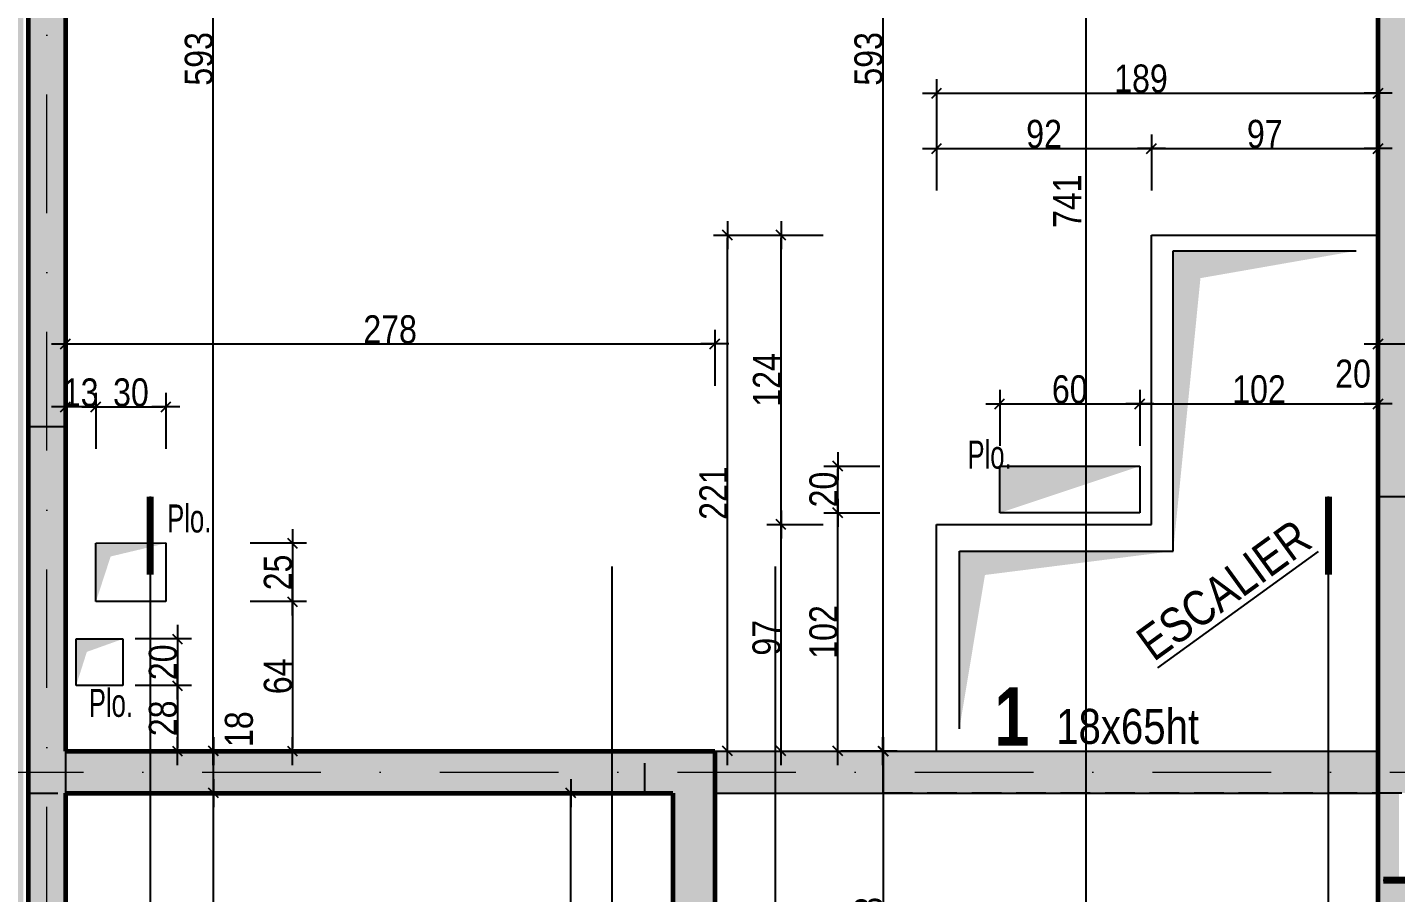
# Model space of a CAD drawing. Header units: millimetres. Extents: x 2049 to 26244, y -43633 to -34245.
# Drawn here: x 5383 to 5969, y -41737 to -41367 of the extents above; entities that cross this region are included whole.
import ezdxf
from ezdxf.enums import TextEntityAlignment as Align

# ---------------------------------------------------------------- set-up
doc = ezdxf.new("R2010")
doc.units = ezdxf.units.MM
doc.linetypes.add('CACHEX2', pattern=[19.05, 12.7, -6.35])
doc.linetypes.add('TIRETPTX2', pattern=[50.8, 25.4, -12.7, 0, -12.7])
for name, color, linetype in [('01_cote_gen', 4, 'Continuous'), ('01_linteaux', 2, 'Continuous'), ('01_murs_sup', 2, 'CACHEX2'), ('01_poch_BN', 9, 'Continuous'), ('01_poch_murs', 253, 'Continuous'), ('01_poch_poteaux', 250, 'Continuous'), ('01_resv', 32, 'Continuous'), ('01_texte', 230, 'Continuous'), ('AA_COTES', 2, 'Continuous')]:
    doc.layers.add(name, color=color, linetype=linetype)
doc.layers.add('01_murs_coup', color=5, linetype='Continuous', lineweight=60)
doc.layers.add('01_tram_axes', color=2, linetype='TIRETPTX2', lineweight=9)
doc.styles.add('ARIAL NA', font='ARIALN.TTF')
doc.styles.add('impact', font='impact.ttf')
doc.styles.add('STYLE2', font='ARIALN.TTF')
doc.dimstyles.new('JB50res', dxfattribs={"dimscale": 0.1, "dimtxt": 120, "dimasz": 12, "dimexe": 0.1, "dimexo": 0.1, "dimgap": 0.09, "dimtad": 1, "dimdec": 1, "dimdsep": 46, "dimtxsty": 'STYLE2', "dimblk1": 'BOND_G', "dimblk2": 'BOND_D', "dimsah": 1, "dimcen": 1.5, "dimdle": 0.01, "dimse1": 1, "dimse2": 1, "dimclrd": 4, "dimclre": 2, "dimclrt": 6, "dimazin": 2, "dimtfac": 2.333333, "dimtdec": 1, "dimtix": 1, "dimtmove": 2, "dimatfit": 3, "dimldrblk": 'BOND_G', "dimfxl": 1, "dimtolj": 1, "dimtzin": 0, "dimarcsym": 0})
pattern_1 = [(135, (-9275.435, 6358.231), (-11.2253202, 9e-16), [7.9375, -7.9375])]

# ---------------------------------------------------------------- blocks, each defined once
blk = doc.blocks.new('BOND_G')
at = {"layer": 'AA_COTES', "color": 0}
for p, q in [((0, -5), (0, 15)), ((5, 0), (-5, 0)), ((1.77, 1.77), (-1.77, -1.77))]:
    blk.add_line(p, q, dxfattribs=at)
blk = doc.blocks.new('BOND_D')
at = {"layer": 'AA_COTES', "color": 0}
for p, q in [((0, 5), (0, -15)), ((5, 0), (-5, 0)), ((-1.77, -1.77), (1.77, 1.77))]:
    blk.add_line(p, q, dxfattribs=at)
blk = doc.blocks.new('*D7149')
at = {"layer": '01_cote_gen', "color": 4, "lineweight": -2, "ltscale": 200, "transparency": 16777216}
blk.add_line((5836.08, -41823.41), (5836.08, -41084.81), dxfattribs=at)
at = {"layer": 'Defpoints', "color": 0, "ltscale": 200, "transparency": 16777216}
for p in [(5836.08, -41083.61), (5881.02, -41083.61), (5867.35, -41824.61)]:
    blk.add_point(p, dxfattribs=at)
at = {"layer": '01_cote_gen', "color": 4, "lineweight": -2, "ltscale": 200, "transparency": 16777216, "xscale": 1.2, "yscale": 1.2, "zscale": 1.2}
for name, p, rotation in [('BOND_D', (5836.08, -41083.61), 90), ('BOND_G', (5836.08, -41824.61), 270)]:
    blk.add_blockref(name, p, dxfattribs=dict(at, rotation=rotation))
at = {"layer": '01_cote_gen', "color": 6, "ltscale": 200, "transparency": 16777216, "insert": (5827.93, -41441.11), "char_height": 12, "attachment_point": 5, "rotation": 90, "style": 'STYLE2'}
blk.add_mtext('\\A1;741', dxfattribs=at)
blk = doc.blocks.new('*D7151')
at = {"layer": '01_cote_gen', "color": 4, "lineweight": -2, "ltscale": 200, "transparency": 16777216}
blk.add_line((5749.06, -41084.81), (5749.06, -41675.41), dxfattribs=at)
at = {"layer": 'Defpoints', "color": 0, "ltscale": 200, "transparency": 16777216}
for p in [(5734.46, -41083.61), (5677.05, -41676.61), (5749.06, -41676.61)]:
    blk.add_point(p, dxfattribs=at)
at = {"layer": '01_cote_gen', "color": 4, "lineweight": -2, "ltscale": 200, "transparency": 16777216, "xscale": 1.2, "yscale": 1.2, "zscale": 1.2}
for name, p, rotation in [('BOND_G', (5749.06, -41083.61), 90), ('BOND_D', (5749.06, -41676.61), 270)]:
    blk.add_blockref(name, p, dxfattribs=dict(at, rotation=rotation))
at = {"layer": '01_cote_gen', "color": 6, "ltscale": 200, "transparency": 16777216, "insert": (5742.92, -41380.11), "char_height": 12, "attachment_point": 5, "rotation": 90, "style": 'STYLE2'}
blk.add_mtext('\\A1;593', dxfattribs=at)
blk = doc.blocks.new('*D7152')
at = {"layer": '01_cote_gen', "color": 4, "lineweight": -2, "ltscale": 200, "transparency": 16777216}
blk.add_line((5749.11, -41677.81), (5749.11, -41823.41), dxfattribs=at)
at = {"layer": 'Defpoints', "color": 0, "ltscale": 200, "transparency": 16777216}
for p in [(5731.06, -41676.61), (5749.11, -41824.61), (5753.98, -41824.61)]:
    blk.add_point(p, dxfattribs=at)
at = {"layer": '01_cote_gen', "color": 4, "lineweight": -2, "ltscale": 200, "transparency": 16777216, "xscale": 1.2, "yscale": 1.2, "zscale": 1.2}
for name, p, rotation in [('BOND_G', (5749.11, -41676.61), 90), ('BOND_D', (5749.11, -41824.61), 270)]:
    blk.add_blockref(name, p, dxfattribs=dict(at, rotation=rotation))
at = {"layer": '01_cote_gen', "color": 6, "ltscale": 200, "transparency": 16777216, "insert": (5742.98, -41750.61), "char_height": 12, "attachment_point": 5, "rotation": 90, "style": 'STYLE2'}
blk.add_mtext('\\A1;148', dxfattribs=at)
blk = doc.blocks.new('*D7155')
at = {"layer": '01_cote_gen', "color": 4, "lineweight": -2, "ltscale": 200, "transparency": 16777216}
blk.add_line((5462.38, -41823.41), (5462.38, -41695.81), dxfattribs=at)
at = {"layer": 'Defpoints', "color": 0, "ltscale": 200, "transparency": 16777216}
for p in [(5462.38, -41694.61), (5529.05, -41694.61), (5529.05, -41824.61)]:
    blk.add_point(p, dxfattribs=at)
at = {"layer": '01_cote_gen', "color": 4, "lineweight": -2, "ltscale": 200, "transparency": 16777216, "xscale": 1.2, "yscale": 1.2, "zscale": 1.2}
for name, p, rotation in [('BOND_D', (5462.38, -41694.61), 90), ('BOND_G', (5462.38, -41824.61), 270)]:
    blk.add_blockref(name, p, dxfattribs=dict(at, rotation=rotation))
at = {"layer": '01_cote_gen', "color": 6, "ltscale": 200, "transparency": 16777216, "insert": (5456.24, -41759.61), "char_height": 12, "attachment_point": 5, "rotation": 90, "style": 'STYLE2'}
blk.add_mtext('\\A1;130', dxfattribs=at)
blk = doc.blocks.new('*D7156')
at = {"layer": '01_cote_gen', "color": 4, "lineweight": -2, "ltscale": 200, "transparency": 16777216}
blk.add_line((5462.37, -41693.41), (5462.37, -41677.81), dxfattribs=at)
at = {"layer": 'Defpoints', "color": 0, "ltscale": 200, "transparency": 16777216}
for p in [(5462.37, -41676.61), (5492.68, -41676.61), (5492.68, -41694.61)]:
    blk.add_point(p, dxfattribs=at)
at = {"layer": '01_cote_gen', "color": 4, "lineweight": -2, "ltscale": 200, "transparency": 16777216, "xscale": 1.2, "yscale": 1.2, "zscale": 1.2}
for name, p, rotation in [('BOND_D', (5462.37, -41676.61), 90), ('BOND_G', (5462.37, -41694.61), 270)]:
    blk.add_blockref(name, p, dxfattribs=dict(at, rotation=rotation))
at = {"layer": '01_cote_gen', "color": 6, "ltscale": 200, "transparency": 16777216, "insert": (5473.36, -41667.25), "char_height": 12, "attachment_point": 5, "rotation": 90, "style": 'STYLE2'}
blk.add_mtext('\\A1;18', dxfattribs=at)
blk = doc.blocks.new('*D7159')
at = {"layer": '01_cote_gen', "color": 4, "lineweight": -2, "ltscale": 200, "transparency": 16777216}
blk.add_line((5462.34, -41675.41), (5462.34, -41084.81), dxfattribs=at)
at = {"layer": 'Defpoints', "color": 0, "ltscale": 200, "transparency": 16777216}
for p in [(5462.34, -41083.61), (5480.34, -41083.61), (5490.96, -41676.61)]:
    blk.add_point(p, dxfattribs=at)
at = {"layer": '01_cote_gen', "color": 4, "lineweight": -2, "ltscale": 200, "transparency": 16777216, "xscale": 1.2, "yscale": 1.2, "zscale": 1.2}
for name, p, rotation in [('BOND_D', (5462.34, -41083.61), 90), ('BOND_G', (5462.34, -41676.61), 270)]:
    blk.add_blockref(name, p, dxfattribs=dict(at, rotation=rotation))
at = {"layer": '01_cote_gen', "color": 6, "ltscale": 200, "transparency": 16777216, "insert": (5456.2, -41380.11), "char_height": 12, "attachment_point": 5, "rotation": 90, "style": 'STYLE2'}
blk.add_mtext('\\A1;593', dxfattribs=at)
blk = doc.blocks.new('*D7160')
at = {"layer": '01_cote_gen', "color": 4, "lineweight": -2, "ltscale": 200, "transparency": 16777216}
blk.add_line((5615.42, -41841.41), (5615.42, -41695.81), dxfattribs=at)
at = {"layer": 'Defpoints', "color": 0, "ltscale": 200, "transparency": 16777216}
for p in [(5615.42, -41694.61), (5635.37, -41694.61), (5659.05, -41842.61)]:
    blk.add_point(p, dxfattribs=at)
at = {"layer": '01_cote_gen', "color": 4, "lineweight": -2, "ltscale": 200, "transparency": 16777216, "xscale": 1.2, "yscale": 1.2, "zscale": 1.2}
for name, p, rotation in [('BOND_D', (5615.42, -41694.61), 90), ('BOND_G', (5615.42, -41842.61), 270)]:
    blk.add_blockref(name, p, dxfattribs=dict(at, rotation=rotation))
at = {"layer": '01_cote_gen', "color": 6, "ltscale": 200, "transparency": 16777216, "insert": (5609.28, -41768.61), "char_height": 12, "attachment_point": 5, "rotation": 90, "style": 'STYLE2'}
blk.add_mtext('\\A1;148', dxfattribs=at)
blk = doc.blocks.new('*D7224')
at = {"layer": '01_cote_gen', "color": 4, "lineweight": -2, "ltscale": 200, "transparency": 16777216}
blk.add_line((5400.25, -41502.16), (5675.85, -41502.16), dxfattribs=at)
at = {"layer": 'Defpoints', "color": 0, "ltscale": 200, "transparency": 16777216}
for p in [(5677.05, -41502.16), (5399.05, -41639.14), (5677.05, -41676.61)]:
    blk.add_point(p, dxfattribs=at)
at = {"layer": '01_cote_gen', "color": 4, "lineweight": -2, "ltscale": 200, "transparency": 16777216, "xscale": 1.2, "yscale": 1.2, "zscale": 1.2, "rotation": 180}
blk.add_blockref('BOND_G', (5399.05, -41502.16), dxfattribs=at)
at = {"layer": '01_cote_gen', "color": 4, "lineweight": -2, "ltscale": 200, "transparency": 16777216, "xscale": 1.2, "yscale": 1.2, "zscale": 1.2}
blk.add_blockref('BOND_D', (5677.05, -41502.16), dxfattribs=at)
at = {"layer": '01_cote_gen', "color": 6, "ltscale": 200, "transparency": 16777216, "insert": (5538.05, -41496.03), "char_height": 12, "attachment_point": 5, "style": 'STYLE2'}
blk.add_mtext('\\A1;278', dxfattribs=at)
blk = doc.blocks.new('*D7225')
at = {"layer": '01_cote_gen', "color": 4, "lineweight": -2, "ltscale": 0.1, "transparency": 16777216}
blk.add_line((5962.25, -41502.16), (5979.85, -41502.16), dxfattribs=at)
at = {"layer": 'Defpoints', "color": 0, "ltscale": 0.1, "transparency": 16777216}
for p in [(5981.05, -41502.16), (5961.05, -41549.9), (5981.05, -41556.9)]:
    blk.add_point(p, dxfattribs=at)
at = {"layer": '01_cote_gen', "color": 4, "lineweight": -2, "ltscale": 0.1, "transparency": 16777216, "xscale": 1.2, "yscale": 1.2, "zscale": 1.2, "rotation": 180}
blk.add_blockref('BOND_G', (5961.05, -41502.16), dxfattribs=at)
at = {"layer": '01_cote_gen', "color": 4, "lineweight": -2, "ltscale": 0.1, "transparency": 16777216, "xscale": 1.2, "yscale": 1.2, "zscale": 1.2}
blk.add_blockref('BOND_D', (5981.05, -41502.16), dxfattribs=at)
at = {"layer": '01_cote_gen', "color": 6, "ltscale": 0.1, "transparency": 16777216, "insert": (5950.34, -41515.02), "char_height": 12, "attachment_point": 5, "style": 'STYLE2'}
blk.add_mtext('\\A1;20', dxfattribs=at)
blk = doc.blocks.new('*D7462')
at = {"layer": '01_cote_gen', "color": 4, "lineweight": -2, "ltscale": 200, "transparency": 16777216}
blk.add_line((5682.52, -41675.41), (5682.52, -41456.81), dxfattribs=at)
at = {"layer": 'Defpoints', "color": 0, "ltscale": 200, "transparency": 16777216}
for p in [(5682.52, -41455.61), (5853.32, -41455.61), (5720.32, -41676.61)]:
    blk.add_point(p, dxfattribs=at)
at = {"layer": '01_cote_gen', "color": 4, "lineweight": -2, "ltscale": 200, "transparency": 16777216, "xscale": 1.2, "yscale": 1.2, "zscale": 1.2}
for name, p, rotation in [('BOND_D', (5682.52, -41455.61), 90), ('BOND_G', (5682.52, -41676.61), 270)]:
    blk.add_blockref(name, p, dxfattribs=dict(at, rotation=rotation))
at = {"layer": '01_cote_gen', "color": 6, "ltscale": 200, "transparency": 16777216, "insert": (5676.48, -41566.11), "char_height": 12, "attachment_point": 5, "rotation": 90, "style": 'STYLE2'}
blk.add_mtext('\\A1;221', dxfattribs=at)
blk = doc.blocks.new('*D7463')
at = {"layer": '01_cote_gen', "color": 4, "lineweight": -2, "ltscale": 200, "transparency": 16777216}
blk.add_line((5705.41, -41675.41), (5705.41, -41580.81), dxfattribs=at)
at = {"layer": 'Defpoints', "color": 0, "ltscale": 200, "transparency": 16777216}
for p in [(5705.41, -41579.61), (5761.32, -41579.61), (5720.32, -41676.61)]:
    blk.add_point(p, dxfattribs=at)
at = {"layer": '01_cote_gen', "color": 4, "lineweight": -2, "ltscale": 200, "transparency": 16777216, "xscale": 1.2, "yscale": 1.2, "zscale": 1.2}
for name, p, rotation in [('BOND_D', (5705.41, -41579.61), 90), ('BOND_G', (5705.41, -41676.61), 270)]:
    blk.add_blockref(name, p, dxfattribs=dict(at, rotation=rotation))
at = {"layer": '01_cote_gen', "color": 6, "ltscale": 200, "transparency": 16777216, "insert": (5699.27, -41628.11), "char_height": 12, "attachment_point": 5, "rotation": 90, "style": 'STYLE2'}
blk.add_mtext('\\A1;97', dxfattribs=at)
blk = doc.blocks.new('*D7464')
at = {"layer": '01_cote_gen', "color": 4, "lineweight": -2, "ltscale": 200, "transparency": 16777216}
blk.add_line((5705.41, -41578.41), (5705.41, -41456.81), dxfattribs=at)
at = {"layer": 'Defpoints', "color": 0, "ltscale": 200, "transparency": 16777216}
for p in [(5700.52, -41455.61), (5705.41, -41455.61), (5723.41, -41579.61)]:
    blk.add_point(p, dxfattribs=at)
at = {"layer": '01_cote_gen', "color": 4, "lineweight": -2, "ltscale": 200, "transparency": 16777216, "xscale": 1.2, "yscale": 1.2, "zscale": 1.2}
for name, p, rotation in [('BOND_D', (5705.41, -41455.61), 90), ('BOND_G', (5705.41, -41579.61), 270)]:
    blk.add_blockref(name, p, dxfattribs=dict(at, rotation=rotation))
at = {"layer": '01_cote_gen', "color": 6, "ltscale": 200, "transparency": 16777216, "insert": (5699.37, -41517.61), "char_height": 12, "attachment_point": 5, "rotation": 90, "style": 'STYLE2'}
blk.add_mtext('\\A1;124', dxfattribs=at)
blk = doc.blocks.new('*D7465')
at = {"layer": '01_cote_gen', "color": 4, "lineweight": -2, "ltscale": 200, "transparency": 16777216}
blk.add_line((5773.25, -41418.47), (5862.85, -41418.47), dxfattribs=at)
at = {"layer": 'Defpoints', "color": 0, "ltscale": 200, "transparency": 16777216}
for p in [(5864.05, -41418.47), (5772.05, -41579.61), (5864.05, -41579.61)]:
    blk.add_point(p, dxfattribs=at)
at = {"layer": '01_cote_gen', "color": 4, "lineweight": -2, "ltscale": 200, "transparency": 16777216, "xscale": 1.2, "yscale": 1.2, "zscale": 1.2, "rotation": 180}
blk.add_blockref('BOND_G', (5772.05, -41418.47), dxfattribs=at)
at = {"layer": '01_cote_gen', "color": 4, "lineweight": -2, "ltscale": 200, "transparency": 16777216, "xscale": 1.2, "yscale": 1.2, "zscale": 1.2}
blk.add_blockref('BOND_D', (5864.05, -41418.47), dxfattribs=at)
at = {"layer": '01_cote_gen', "color": 6, "ltscale": 200, "transparency": 16777216, "insert": (5818.05, -41412.33), "char_height": 12, "attachment_point": 5, "style": 'STYLE2'}
blk.add_mtext('\\A1;92', dxfattribs=at)
blk = doc.blocks.new('*D7466')
at = {"layer": '01_cote_gen', "color": 4, "lineweight": -2, "ltscale": 200, "transparency": 16777216}
blk.add_line((5865.25, -41418.47), (5959.85, -41418.47), dxfattribs=at)
at = {"layer": 'Defpoints', "color": 0, "ltscale": 200, "transparency": 16777216}
for p in [(5961.05, -41418.47), (5864.05, -41424.47), (5961.05, -41424.47)]:
    blk.add_point(p, dxfattribs=at)
at = {"layer": '01_cote_gen', "color": 4, "lineweight": -2, "ltscale": 200, "transparency": 16777216, "xscale": 1.2, "yscale": 1.2, "zscale": 1.2, "rotation": 180}
blk.add_blockref('BOND_G', (5864.05, -41418.47), dxfattribs=at)
at = {"layer": '01_cote_gen', "color": 4, "lineweight": -2, "ltscale": 200, "transparency": 16777216, "xscale": 1.2, "yscale": 1.2, "zscale": 1.2}
blk.add_blockref('BOND_D', (5961.05, -41418.47), dxfattribs=at)
at = {"layer": '01_cote_gen', "color": 6, "ltscale": 200, "transparency": 16777216, "insert": (5912.55, -41412.33), "char_height": 12, "attachment_point": 5, "style": 'STYLE2'}
blk.add_mtext('\\A1;97', dxfattribs=at)
blk = doc.blocks.new('*D7467')
at = {"layer": '01_cote_gen', "color": 4, "lineweight": -2, "ltscale": 200, "transparency": 16777216}
blk.add_line((5773.25, -41394.75), (5959.85, -41394.75), dxfattribs=at)
at = {"layer": 'Defpoints', "color": 0, "ltscale": 200, "transparency": 16777216}
for p in [(5961.05, -41394.75), (5772.05, -41436.47), (5961.05, -41436.47)]:
    blk.add_point(p, dxfattribs=at)
at = {"layer": '01_cote_gen', "color": 4, "lineweight": -2, "ltscale": 200, "transparency": 16777216, "xscale": 1.2, "yscale": 1.2, "zscale": 1.2, "rotation": 180}
blk.add_blockref('BOND_G', (5772.05, -41394.75), dxfattribs=at)
at = {"layer": '01_cote_gen', "color": 4, "lineweight": -2, "ltscale": 200, "transparency": 16777216, "xscale": 1.2, "yscale": 1.2, "zscale": 1.2}
blk.add_blockref('BOND_D', (5961.05, -41394.75), dxfattribs=at)
at = {"layer": '01_cote_gen', "color": 6, "ltscale": 200, "transparency": 16777216, "insert": (5859.55, -41388.61), "char_height": 12, "attachment_point": 5, "style": 'STYLE2'}
blk.add_mtext('\\A1;189', dxfattribs=at)
blk = doc.blocks.new('*D7647')
at = {"layer": '01_resv', "color": 4, "lineweight": -2, "ltscale": 200, "transparency": 16777216}
blk.add_line((5446.95, -41629.81), (5446.95, -41647.41), dxfattribs=at)
at = {"layer": 'Defpoints', "color": 0, "ltscale": 200, "transparency": 16777216}
for p in [(5423.6, -41628.61), (5423.6, -41648.61), (5446.95, -41648.61)]:
    blk.add_point(p, dxfattribs=at)
at = {"layer": '01_resv', "color": 4, "lineweight": -2, "ltscale": 200, "transparency": 16777216, "xscale": 1.2, "yscale": 1.2, "zscale": 1.2}
for name, p, rotation in [('BOND_G', (5446.95, -41628.61), 90), ('BOND_D', (5446.95, -41648.61), 270)]:
    blk.add_blockref(name, p, dxfattribs=dict(at, rotation=rotation))
at = {"layer": '01_resv', "color": 6, "ltscale": 200, "transparency": 16777216, "insert": (5440.82, -41638.61), "char_height": 12, "attachment_point": 5, "rotation": 90, "style": 'STYLE2'}
blk.add_mtext('\\A1;20', dxfattribs=at)
blk = doc.blocks.new('*D7648')
at = {"layer": '01_resv', "color": 4, "lineweight": -2, "ltscale": 200, "transparency": 16777216}
blk.add_line((5446.95, -41649.81), (5446.95, -41675.41), dxfattribs=at)
at = {"layer": 'Defpoints', "color": 0, "ltscale": 200, "transparency": 16777216}
for p in [(5440.95, -41648.61), (5440.95, -41676.61), (5446.95, -41676.61)]:
    blk.add_point(p, dxfattribs=at)
at = {"layer": '01_resv', "color": 4, "lineweight": -2, "ltscale": 200, "transparency": 16777216, "xscale": 1.2, "yscale": 1.2, "zscale": 1.2}
for name, p, rotation in [('BOND_G', (5446.95, -41648.61), 90), ('BOND_D', (5446.95, -41676.61), 270)]:
    blk.add_blockref(name, p, dxfattribs=dict(at, rotation=rotation))
at = {"layer": '01_resv', "color": 6, "ltscale": 200, "transparency": 16777216, "insert": (5440.82, -41662.61), "char_height": 12, "attachment_point": 5, "rotation": 90, "style": 'STYLE2'}
blk.add_mtext('\\A1;28', dxfattribs=at)
blk = doc.blocks.new('*D7649')
at = {"layer": '01_resv', "color": 4, "lineweight": -2, "ltscale": 200, "transparency": 16777216}
blk.add_line((5496.19, -41588.81), (5496.19, -41611.42), dxfattribs=at)
at = {"layer": 'Defpoints', "color": 0, "ltscale": 200, "transparency": 16777216}
for p in [(5442.08, -41587.61), (5442.08, -41612.62), (5496.19, -41612.62)]:
    blk.add_point(p, dxfattribs=at)
at = {"layer": '01_resv', "color": 4, "lineweight": -2, "ltscale": 200, "transparency": 16777216, "xscale": 1.2, "yscale": 1.2, "zscale": 1.2}
for name, p, rotation in [('BOND_G', (5496.19, -41587.61), 90), ('BOND_D', (5496.19, -41612.62), 270)]:
    blk.add_blockref(name, p, dxfattribs=dict(at, rotation=rotation))
at = {"layer": '01_resv', "color": 6, "ltscale": 200, "transparency": 16777216, "insert": (5490.05, -41600.12), "char_height": 12, "attachment_point": 5, "rotation": 90, "style": 'STYLE2'}
blk.add_mtext('\\A1;25', dxfattribs=at)
blk = doc.blocks.new('*D7650')
at = {"layer": '01_resv', "color": 4, "lineweight": -2, "ltscale": 200, "transparency": 16777216}
blk.add_line((5496.19, -41613.82), (5496.19, -41675.41), dxfattribs=at)
at = {"layer": 'Defpoints', "color": 0, "ltscale": 200, "transparency": 16777216}
for p in [(5442.08, -41612.62), (5428.95, -41676.61), (5496.19, -41676.61)]:
    blk.add_point(p, dxfattribs=at)
at = {"layer": '01_resv', "color": 4, "lineweight": -2, "ltscale": 200, "transparency": 16777216, "xscale": 1.2, "yscale": 1.2, "zscale": 1.2}
for name, p, rotation in [('BOND_G', (5496.19, -41612.62), 90), ('BOND_D', (5496.19, -41676.61), 270)]:
    blk.add_blockref(name, p, dxfattribs=dict(at, rotation=rotation))
at = {"layer": '01_resv', "color": 6, "ltscale": 200, "transparency": 16777216, "insert": (5490.05, -41644.62), "char_height": 12, "attachment_point": 5, "rotation": 90, "style": 'STYLE2'}
blk.add_mtext('\\A1;64', dxfattribs=at)
blk = doc.blocks.new('*D7651')
at = {"layer": '01_resv', "color": 4, "lineweight": -2, "ltscale": 200, "transparency": 16777216}
blk.add_line((5413.28, -41529.21), (5440.88, -41529.21), dxfattribs=at)
at = {"layer": 'Defpoints', "color": 0, "ltscale": 200, "transparency": 16777216}
for p in [(5442.08, -41529.21), (5412.08, -41587.61), (5442.08, -41587.61)]:
    blk.add_point(p, dxfattribs=at)
at = {"layer": '01_resv', "color": 4, "lineweight": -2, "ltscale": 200, "transparency": 16777216, "xscale": 1.2, "yscale": 1.2, "zscale": 1.2, "rotation": 180}
blk.add_blockref('BOND_G', (5412.08, -41529.21), dxfattribs=at)
at = {"layer": '01_resv', "color": 4, "lineweight": -2, "ltscale": 200, "transparency": 16777216, "xscale": 1.2, "yscale": 1.2, "zscale": 1.2}
blk.add_blockref('BOND_D', (5442.08, -41529.21), dxfattribs=at)
at = {"layer": '01_resv', "color": 6, "ltscale": 200, "transparency": 16777216, "insert": (5427.08, -41523.07), "char_height": 12, "attachment_point": 5, "style": 'STYLE2'}
blk.add_mtext('\\A1;30', dxfattribs=at)
blk = doc.blocks.new('*D7652')
at = {"layer": '01_resv', "color": 4, "lineweight": -2, "ltscale": 200, "transparency": 16777216}
for p, q in [((5397.85, -41529.21), (5396.65, -41529.21)), ((5412.08, -41529.21), (5399.05, -41529.21)), ((5413.28, -41529.21), (5414.48, -41529.21))]:
    blk.add_line(p, q, dxfattribs=at)
at = {"layer": 'Defpoints', "color": 0, "ltscale": 200, "transparency": 16777216}
for p in [(5399.05, -41529.21), (5399.05, -41535.21), (5412.08, -41535.21)]:
    blk.add_point(p, dxfattribs=at)
at = {"layer": '01_resv', "color": 4, "lineweight": -2, "ltscale": 200, "transparency": 16777216, "xscale": 1.2, "yscale": 1.2, "zscale": 1.2}
blk.add_blockref('BOND_D', (5399.05, -41529.21), dxfattribs=at)
at = {"layer": '01_resv', "color": 4, "lineweight": -2, "ltscale": 200, "transparency": 16777216, "xscale": 1.2, "yscale": 1.2, "zscale": 1.2, "rotation": 180}
blk.add_blockref('BOND_G', (5412.08, -41529.21), dxfattribs=at)
at = {"layer": '01_resv', "color": 6, "ltscale": 200, "transparency": 16777216, "insert": (5405.57, -41523.07), "char_height": 12, "attachment_point": 5, "style": 'STYLE2'}
blk.add_mtext('\\A1;13', dxfattribs=at)
blk = doc.blocks.new('*D7653')
at = {"layer": '01_resv', "color": 4, "lineweight": -2, "ltscale": 200, "transparency": 16777216}
blk.add_line((5800.25, -41527.88), (5857.85, -41527.88), dxfattribs=at)
at = {"layer": 'Defpoints', "color": 0, "ltscale": 200, "transparency": 16777216}
for p in [(5859.05, -41527.88), (5799.05, -41554.59), (5859.05, -41554.59)]:
    blk.add_point(p, dxfattribs=at)
at = {"layer": '01_resv', "color": 4, "lineweight": -2, "ltscale": 200, "transparency": 16777216, "xscale": 1.2, "yscale": 1.2, "zscale": 1.2, "rotation": 180}
blk.add_blockref('BOND_G', (5799.05, -41527.88), dxfattribs=at)
at = {"layer": '01_resv', "color": 4, "lineweight": -2, "ltscale": 200, "transparency": 16777216, "xscale": 1.2, "yscale": 1.2, "zscale": 1.2}
blk.add_blockref('BOND_D', (5859.05, -41527.88), dxfattribs=at)
at = {"layer": '01_resv', "color": 6, "ltscale": 200, "transparency": 16777216, "insert": (5829.05, -41521.75), "char_height": 12, "attachment_point": 5, "style": 'STYLE2'}
blk.add_mtext('\\A1;60', dxfattribs=at)
blk = doc.blocks.new('*D7654')
at = {"layer": '01_resv', "color": 4, "lineweight": -2, "ltscale": 200, "transparency": 16777216}
blk.add_line((5860.25, -41527.88), (5959.9, -41527.88), dxfattribs=at)
at = {"layer": 'Defpoints', "color": 0, "ltscale": 200, "transparency": 16777216}
for p in [(5961.1, -41527.88), (5859.05, -41540.66), (5961.1, -41540.66)]:
    blk.add_point(p, dxfattribs=at)
at = {"layer": '01_resv', "color": 4, "lineweight": -2, "ltscale": 200, "transparency": 16777216, "xscale": 1.2, "yscale": 1.2, "zscale": 1.2, "rotation": 180}
blk.add_blockref('BOND_G', (5859.05, -41527.88), dxfattribs=at)
at = {"layer": '01_resv', "color": 4, "lineweight": -2, "ltscale": 200, "transparency": 16777216, "xscale": 1.2, "yscale": 1.2, "zscale": 1.2}
blk.add_blockref('BOND_D', (5961.1, -41527.88), dxfattribs=at)
at = {"layer": '01_resv', "color": 6, "ltscale": 200, "transparency": 16777216, "insert": (5910.07, -41521.75), "char_height": 12, "attachment_point": 5, "style": 'STYLE2'}
blk.add_mtext('\\A1;102', dxfattribs=at)
blk = doc.blocks.new('*D7655')
at = {"layer": '01_resv', "color": 4, "lineweight": -2, "ltscale": 200, "transparency": 16777216}
blk.add_line((5729.77, -41675.41), (5729.77, -41575.81), dxfattribs=at)
at = {"layer": 'Defpoints', "color": 0, "ltscale": 200, "transparency": 16777216}
for p in [(5729.77, -41574.61), (5814.09, -41574.61), (5791.88, -41676.61)]:
    blk.add_point(p, dxfattribs=at)
at = {"layer": '01_resv', "color": 4, "lineweight": -2, "ltscale": 200, "transparency": 16777216, "xscale": 1.2, "yscale": 1.2, "zscale": 1.2}
for name, p, rotation in [('BOND_D', (5729.77, -41574.61), 90), ('BOND_G', (5729.77, -41676.61), 270)]:
    blk.add_blockref(name, p, dxfattribs=dict(at, rotation=rotation))
at = {"layer": '01_resv', "color": 6, "ltscale": 200, "transparency": 16777216, "insert": (5723.64, -41625.61), "char_height": 12, "attachment_point": 5, "rotation": 90, "style": 'STYLE2'}
blk.add_mtext('\\A1;102', dxfattribs=at)
blk = doc.blocks.new('*D7656')
at = {"layer": '01_resv', "color": 4, "lineweight": -2, "ltscale": 200, "transparency": 16777216}
blk.add_line((5729.77, -41573.41), (5729.77, -41555.79), dxfattribs=at)
at = {"layer": 'Defpoints', "color": 0, "ltscale": 200, "transparency": 16777216}
for p in [(5729.77, -41554.59), (5816.97, -41554.59), (5735.77, -41574.61)]:
    blk.add_point(p, dxfattribs=at)
at = {"layer": '01_resv', "color": 4, "lineweight": -2, "ltscale": 200, "transparency": 16777216, "xscale": 1.2, "yscale": 1.2, "zscale": 1.2}
for name, p, rotation in [('BOND_D', (5729.77, -41554.59), 90), ('BOND_G', (5729.77, -41574.61), 270)]:
    blk.add_blockref(name, p, dxfattribs=dict(at, rotation=rotation))
at = {"layer": '01_resv', "color": 6, "ltscale": 200, "transparency": 16777216, "insert": (5723.64, -41564.6), "char_height": 12, "attachment_point": 5, "rotation": 90, "style": 'STYLE2'}
blk.add_mtext('\\A1;20', dxfattribs=at)
blk = doc.blocks.new('*D8193')
at = {"layer": '01_cote_gen', "color": 4, "lineweight": -2, "ltscale": 200, "transparency": 16777216}
blk.add_line((5245.15, -42256.45), (5245.15, -41538.85), dxfattribs=at)
at = {"layer": 'Defpoints', "color": 0, "ltscale": 200, "transparency": 16777216}
for p in [(5245.15, -41537.65), (5449.56, -41537.65), (5415.56, -42257.65)]:
    blk.add_point(p, dxfattribs=at)
at = {"layer": '01_cote_gen', "color": 4, "lineweight": -2, "ltscale": 200, "transparency": 16777216, "xscale": 1.2, "yscale": 1.2, "zscale": 1.2}
for name, p, rotation in [('BOND_D', (5245.15, -41537.65), 90), ('BOND_G', (5245.15, -42257.65), 270)]:
    blk.add_blockref(name, p, dxfattribs=dict(at, rotation=rotation))
at = {"layer": '01_cote_gen', "color": 6, "ltscale": 200, "transparency": 16777216, "insert": (5239.01, -41897.65), "char_height": 12, "attachment_point": 5, "rotation": 90, "style": 'STYLE2'}
blk.add_mtext('\\A1;720', dxfattribs=at)

msp = doc.modelspace()

# ---------------------------------------------------------------- hatches: boundary and pattern name
at = {"layer": '01_murs_sup', "ltscale": 200}
h = msp.add_hatch(dxfattribs=at)
h.set_pattern_fill('DASH', color=256, scale=2.5, angle=135)
h.set_pattern_definition(pattern_1)
h.paths.add_polyline_path([(4193.05, -41225.61), (4173.1, -41225.61), (4173.1, -41646.61), (4193.1, -41646.61)])
h.paths.add_polyline_path([(5135.05, -41067.61), (4956.05, -41067.61), (4956.05, -41083.61), (5135.05, -41083.61)], flags=17)
h.paths.add_polyline_path([(5381.05, -41067.61), (5235.05, -41067.61), (5235.05, -41083.61), (5365.05, -41083.61), (5365.05, -41676.61), (4709.05, -41676.61), (4709.05, -41694.56), (5381.05, -41694.61)])
h.paths.add_polyline_path([(5016.48, -41824.66), (4567.05, -41824.66), (4567.05, -41842.61), (4785.05, -41842.61), (4785.05, -42435.61), (4682.05, -42435.61), (4682.05, -42451.61), (4962.05, -42451.61), (4962.05, -42435.61), (4803.05, -42435.61), (4803.05, -41842.61), (5016.48, -41842.56)])
h.paths.add_polyline_path([(6295.05, -41676.61), (5979.1, -41676.61), (5979.01, -41083.61), (6075.05, -41083.61), (6075.05, -41067.61), (5815.05, -41067.61), (5815.05, -41083.61), (5961.1, -41083.61), (5961.1, -41676.61), (5749.1, -41676.61), (5749.1, -41694.61), (6295.05, -41694.61)])
h = msp.add_hatch(dxfattribs=at)
h.set_pattern_fill('DASH', color=256, scale=2.5, angle=135)
h.set_pattern_definition(pattern_1)
h.paths.add_polyline_path([(5647.1, -41676.61), (5399.05, -41676.61), (5399.05, -41083.61), (5515.05, -41083.61), (5515.05, -41067.61), (5383.05, -41067.61), (5383.05, -41694.61), (5647.1, -41694.56)])
h.paths.add_polyline_path([(6804.05, -41296.61), (6788.05, -41296.61), (6788.05, -41750.61), (6479.05, -41750.61), (6479.05, -41676.61), (6397.05, -41676.61), (6397.05, -41694.56), (6461.05, -41694.61), (6461.05, -41824.61), (6397.05, -41824.61), (6397.05, -41842.56), (6479.05, -41842.61), (6479.05, -41768.61), (6788.05, -41768.61), (6788.05, -42222.63), (6804.05, -42222.63)])
h.paths.add_polyline_path([(6295.05, -41824.61), (5749.05, -41824.66), (5749.05, -41842.56), (5961.05, -41842.61), (5961.05, -42435.61), (5812.05, -42435.61), (5812.05, -42451.61), (6108.05, -42451.61), (6108.05, -42435.61), (5979.05, -42435.61), (5979.05, -41842.48), (6295.05, -41842.48)])
h.paths.add_polyline_path([(5647.05, -41824.61), (5383.05, -41824.61), (5383.05, -42451.61), (5512.05, -42451.61), (5512.05, -42435.61), (5399.05, -42435.61), (5399.05, -41842.61), (5647.05, -41842.61)])
h.paths.add_polyline_path([(6562.05, -42435.61), (6408.05, -42435.61), (6408.05, -42451.61), (6562.05, -42451.61)])
h.paths.add_polyline_path([(6804.05, -42322.63), (6788.05, -42322.63), (6788.05, -42435.61), (6662.05, -42435.61), (6662.05, -42451.61), (6804.05, -42451.61)])
h.paths.add_polyline_path([(6804.05, -41067.61), (6635.05, -41067.61), (6635.05, -41083.61), (6788.05, -41083.61), (6788.05, -41196.61), (6804.05, -41196.61)])
h.paths.add_polyline_path([(6335.05, -41067.61), (6175.05, -41067.61), (6175.05, -41083.61), (6335.05, -41083.61)])
at = {"layer": '01_poch_BN', "ltscale": 200}
h = msp.add_hatch(color=256, dxfattribs=at)
h.dxf.hatch_style = 1
h.paths.add_polyline_path([(5939.84, -41676.61), (5677.05, -41676.61), (5677.05, -41685.61), (5939.84, -41685.61)])
h.paths.add_polyline_path([(5939.84, -41685.61), (5677.05, -41685.61), (5677.05, -41694.61), (5939.84, -41694.61)])
h.paths.add_polyline_path([(5961.05, -41676.61), (5939.84, -41676.61), (5939.84, -41685.61), (5961.05, -41685.61)])
h.paths.add_polyline_path([(5961.05, -41685.61), (5939.84, -41685.61), (5939.84, -41694.61), (5961.05, -41694.61)])
at = {"layer": '01_poch_murs', "ltscale": 200}
h = msp.add_hatch(color=256, dxfattribs=at)
h.dxf.hatch_style = 1
h.paths.add_polyline_path([(5515.05, -41067.61), (5383.05, -41067.61), (5383.07, -41537.65), (5399.07, -41537.65), (5399.05, -41083.61), (5515.05, -41083.61)])
h.paths.add_polyline_path([(5715.05, -41067.61), (5615.05, -41067.61), (5615.05, -41083.61), (5715.05, -41083.61)])
h.paths.add_polyline_path([(6074.05, -41067.61), (5815.05, -41067.61), (5815.05, -41083.61), (5961.05, -41083.61), (5961.05, -41567.65), (5981.05, -41567.65), (5981.05, -41083.61), (6074.05, -41083.61)])
h = msp.add_hatch(color=256, dxfattribs=at)
h.dxf.hatch_style = 1
h.paths.add_polyline_path([(5961.05, -41824.61), (5677.05, -41824.61), (5677.05, -41676.61), (5399.05, -41676.61), (5399.05, -41694.61), (5659.05, -41694.61), (5659.05, -41842.61), (5961.05, -41842.61)])
at = {"layer": '01_poch_poteaux', "ltscale": 200}
h = msp.add_hatch(color=256, dxfattribs=at)
h.dxf.hatch_style = 1
h.paths.add_polyline_path([(5381.05, -41537.65), (5372.58, -41537.65), (5372.58, -41685.61), (5381.05, -41685.61)])
edge = h.paths.add_edge_path()
edge.add_line((5372.58, -41537.65), (5365.05, -41537.65))
edge.add_line((5365.05, -41537.65), (5365.05, -41676.61))
edge.add_line((5365.05, -41676.61), (5143.48, -41676.61))
edge.add_arc((5126.5, -41669.77), 18.31, 305, 338.054, ccw=False)
edge.add_arc((5125.22, -41692.55), 14.11, 29.43464, 33.44523, ccw=False)
edge.add_line((5137.51, -41685.61), (5372.58, -41685.61))
edge.add_line((5372.58, -41685.61), (5372.58, -41537.65))
edge = h.paths.add_edge_path()
edge.add_line((5372.58, -41685.61), (5137.51, -41685.61))
edge.add_arc((5125.22, -41692.55), 14.11, -8.41404, 29.43464, ccw=False)
edge.add_line((5139.18, -41694.61), (5365.05, -41694.61))
edge.add_line((5365.05, -41694.61), (5365.05, -41726.81))
edge.add_line((5365.05, -41726.81), (5372.58, -41726.81))
edge.add_line((5372.58, -41726.81), (5372.58, -41685.61))
h.paths.add_polyline_path([(5381.05, -41685.61), (5372.58, -41685.61), (5372.58, -41726.81), (5381.05, -41726.81)])
h.paths.add_polyline_path([(5381.05, -41726.81), (5372.58, -41726.81), (5372.59, -41833.61), (5381.05, -41833.61)])
h.paths.add_polyline_path([(5372.58, -41726.81), (5365.05, -41726.81), (5365.05, -41833.61), (5372.59, -41833.61)])
h.paths.add_polyline_path([(5381.05, -41833.61), (5372.59, -41833.61), (5372.59, -42257.65), (5381.05, -42257.65)])
h.paths.add_polyline_path([(5372.59, -41833.61), (5365.05, -41833.61), (5365.05, -42257.65), (5372.59, -42257.65)])
h.paths.add_polyline_path([(5399.05, -41833.61), (5391.07, -41833.61), (5391.08, -42257.65), (5399.05, -42257.65)])
h.paths.add_polyline_path([(5391.07, -41833.61), (5383.05, -41833.61), (5383.05, -42257.65), (5391.08, -42257.65)])
h.paths.add_polyline_path([(5399.05, -41694.61), (5399.05, -41685.61), (5391.07, -41685.61), (5391.07, -41833.61), (5399.05, -41833.61)])
h.paths.add_polyline_path([(5391.07, -41685.61), (5383.05, -41685.61), (5383.05, -41833.61), (5391.07, -41833.61)])
h.paths.add_polyline_path([(5399.05, -41537.65), (5391.07, -41537.65), (5391.07, -41685.61), (5399.05, -41685.61), (5399.05, -41676.61)])
h.paths.add_polyline_path([(5391.07, -41537.65), (5383.05, -41537.65), (5383.05, -41685.61), (5391.07, -41685.61)])
h = msp.add_hatch(color=256, dxfattribs=at)
h.dxf.hatch_style = 1
h.paths.add_polyline_path([(5970.07, -41567.65), (5961.05, -41567.65), (5961.05, -41685.61), (5970.07, -41685.61)])
h.paths.add_polyline_path([(5981.05, -41567.65), (5970.07, -41567.65), (5970.07, -41685.61), (5981.05, -41685.61)])
h.paths.add_polyline_path([(5981.05, -41685.61), (5970.07, -41685.61), (5970.07, -41731.96), (5981.05, -41731.96)], flags=17)
h.paths.add_polyline_path([(5981.05, -41685.61), (5961.05, -41685.61), (5961.05, -41804.58), (5961.12, -41804.58), (5961.12, -41824.61), (5961.05, -41824.61), (5961.05, -41833.61), (5981.05, -41833.61), (5981.05, -41768.61), (6240.57, -41768.61), (6249.29, -41768.61), (6249.29, -41750.61), (6240.57, -41750.61), (5981.05, -41750.61)])
h.paths.add_polyline_path([(5976.49, -41620.09), (5990.13, -41620.09), (5990.13, -41595.11), (5976.49, -41595.11)], flags=9)

# ---------------------------------------------------------------- linework, layer by layer
at = {"layer": '01_linteaux', "ltscale": 0.1}
for p, q in [((5864.05, -41455.61), (5961.1, -41455.61)), ((5864.05, -41579.61), (5864.05, -41455.61)), ((5772.05, -41676.61), (5772.05, -41579.61)), ((5772.05, -41579.61), (5864.05, -41579.61)), ((5633.09, -42197.61), (5633.09, -41597.61)), ((5703.09, -42197.61), (5703.09, -41597.61)), ((5677.05, -41676.61), (5961.05, -41676.61)), ((5677.05, -41694.61), (5961.05, -41694.61))]:
    msp.add_line(p, q, dxfattribs=at)
at = {"layer": '01_murs_coup', "ltscale": 0.1}
for p, q in [((5383.05, -41067.61), (5383.05, -42451.61)), ((5399.05, -41083.61), (5399.05, -41676.61)), ((5961.05, -41824.61), (5961.05, -41083.61)), ((5399.05, -41676.61), (5677.05, -41676.61)), ((5677.05, -41676.61), (5677.05, -41824.61)), ((5399.05, -41694.61), (5399.05, -42435.61)), ((5399.05, -41694.61), (5659.05, -41694.61)), ((5659.05, -41694.61), (5659.05, -41842.61))]:
    msp.add_line(p, q, dxfattribs=at)
at = {"layer": '01_murs_sup'}
for p, q in [((5383.05, -41067.61), (5383.05, -41694.61)), ((5399.05, -41676.61), (5399.05, -41083.61)), ((5961.1, -41676.61), (5961.1, -41083.61)), ((5647.1, -41676.61), (5399.05, -41676.61)), ((5647.1, -41694.56), (5647.1, -41676.61)), ((5749.1, -41694.61), (5749.1, -41676.61)), ((5749.1, -41676.61), (5772.05, -41676.61)), ((5383.05, -41694.61), (5647.1, -41694.56)), ((6295.05, -41694.61), (5749.1, -41694.61))]:
    msp.add_line(p, q, dxfattribs=at)
at = {"layer": '01_poch_murs', "ltscale": 200}
for p, q in [((5873.33, -41590.98), (5873.33, -41462.36)), ((5873.33, -41462.36), (5951.64, -41462.36)), ((5781.78, -41667.17), (5781.78, -41590.98)), ((5781.78, -41590.98), (5873.33, -41590.98))]:
    msp.add_line(p, q, dxfattribs=at)
for points in [[(5873.33, -41590.98), (5873.33, -41462.36), (5885.01, -41474.04)], [(5873.33, -41462.36), (5951.64, -41462.36), (5885.01, -41474.04)], [(5781.78, -41667.17), (5781.78, -41590.98), (5792.72, -41601.2)], [(5781.78, -41590.98), (5873.33, -41590.98), (5792.72, -41601.2)]]:
    msp.add_solid(points, dxfattribs=at)
at = {"layer": '01_poch_poteaux', "ltscale": 200}
for p, q in [((5383.05, -41537.65), (5399.05, -41537.65)), ((5961.05, -41567.65), (5981.05, -41567.65)), ((5399.05, -41676.61), (5399.05, -41694.61))]:
    msp.add_line(p, q, dxfattribs=at)
at = {"layer": '01_resv', "ltscale": 200}
for p, q in [((5799.05, -41554.59), (5859.05, -41554.59)), ((5799.05, -41574.61), (5799.05, -41554.59)), ((5859.05, -41554.59), (5859.05, -41574.61)), ((5859.05, -41574.61), (5799.05, -41574.61)), ((5412.08, -41587.61), (5442.08, -41587.42)), ((5412.08, -41612.62), (5412.08, -41587.61)), ((5442.08, -41587.42), (5442.08, -41612.62)), ((5442.08, -41612.62), (5412.08, -41612.62)), ((5403.6, -41628.61), (5423.6, -41628.61)), ((5403.6, -41648.61), (5403.6, -41628.61)), ((5423.6, -41628.61), (5423.6, -41648.61)), ((5423.6, -41648.61), (5403.6, -41648.61))]:
    msp.add_line(p, q, dxfattribs=at)
for points in [[(5799.05, -41574.61), (5799.05, -41554.59), (5859.05, -41554.59)], [(5412.08, -41612.62), (5412.08, -41587.61), (5418.39, -41593.27)], [(5412.08, -41587.61), (5442.08, -41587.61), (5418.39, -41593.27)], [(5403.6, -41648.61), (5403.6, -41628.61), (5408.19, -41634.14)], [(5403.6, -41628.61), (5423.6, -41628.61), (5408.19, -41634.14)]]:
    msp.add_solid(points, dxfattribs=at)
at = {"layer": '01_texte', "ltscale": 200}
for p, q in [((5435.3, -41567.65), (5435.3, -42257.65)), ((5939.84, -42227.65), (5939.84, -41567.65)), ((5963.29, -41731.96), (6286.2, -41731.96))]:
    msp.add_line(p, q, dxfattribs=at)
at = {"layer": '01_texte', "ltscale": 200, "const_width": 3}
for points in [[(5435.3, -41567.65), (5435.3, -41601.08)], [(5939.84, -41567.65), (5939.84, -41601.08)], [(5963.29, -41731.96), (6001.42, -41731.96)]]:
    msp.add_lwpolyline(points, dxfattribs=at)
at = {"layer": '01_tram_axes', "color": 253, "ltscale": 2}
for p, q in [((5391.09, -42768.29), (5391.06, -40384.06)), ((2406.63, -41685.61), (7041.34, -41685.61))]:
    msp.add_line(p, q, dxfattribs=at)

# ---------------------------------------------------------------- texts
at = {"layer": '01_texte', "style": 'ARIAL NA', "width": 0.8}
for p in [(5794.71, -41559.22), (5452.04, -41586.59), (5418.49, -41665.58)]:
    msp.add_text('Plo.', height=12, dxfattribs=at).set_placement(p, align=Align.BOTTOM_CENTER)
at = {"layer": '01_texte', "style": 'STYLE2'}
msp.add_text('%%UESCALIER', height=15, rotation=35.96644, dxfattribs=at).set_placement((5865.03, -41638.6))
at = {"layer": '01_texte', "style": 'impact'}
msp.add_text('1', height=25, dxfattribs=at).set_placement((5804.28, -41681.86), align=Align.BOTTOM_CENTER)
at = {"layer": '01_texte', "style": 'STYLE2'}
msp.add_text('18x65ht', height=15, dxfattribs=at).set_placement((5823.26, -41673.56))

# ---------------------------------------------------------------- dimensions: what is measured, and where the dimension line sits
at = {"layer": '01_cote_gen', "ltscale": 200}
for base, p1, p2, picture, middle in [((5462.34, -41083.61), (5490.96, -41676.61), (5480.34, -41083.61), '*D7159', (5456.2, -41380.11)), ((5749.06, -41676.61), (5734.46, -41083.61), (5677.05, -41676.61), '*D7151', (5742.92, -41380.11)), ((5682.52, -41455.61), (5720.32, -41676.61), (5853.32, -41455.61), '*D7462', (5676.48, -41566.11)), ((5705.41, -41455.61), (5723.41, -41579.61), (5700.52, -41455.61), '*D7464', (5699.37, -41517.61)), ((5245.15, -41537.65), (5415.56, -42257.65), (5449.56, -41537.65), '*D8193', (5239.01, -41897.65)), ((5705.41, -41579.61), (5720.32, -41676.61), (5761.32, -41579.61), '*D7463', (5699.27, -41628.11)), ((5749.11, -41824.61), (5731.06, -41676.61), (5753.98, -41824.61), '*D7152', (5742.98, -41750.61)), ((5462.38, -41694.61), (5529.05, -41824.61), (5529.05, -41694.61), '*D7155', (5456.24, -41759.61)), ((5615.42, -41694.61), (5659.05, -41842.61), (5635.37, -41694.61), '*D7160', (5609.28, -41768.61))]:
    dim = msp.add_linear_dim(base=base, p1=p1, p2=p2, angle=90, dimstyle='JB50res', dxfattribs=at)
    dim.commit()
    dim.dimension.update_dxf_attribs({"geometry": picture, "text_midpoint": middle})
for base, p1, p2, picture, middle in [((5836.08, -41083.61), (5867.35, -41824.61), (5881.02, -41083.61), '*D7149', (5827.93, -41441.11)), ((5462.37, -41676.61), (5492.68, -41694.61), (5492.68, -41676.61), '*D7156', (5473.36, -41667.25))]:
    dim = msp.add_linear_dim(base=base, p1=p1, p2=p2, angle=90, dimstyle='JB50res', dxfattribs=at)
    dim.commit()
    dim.dimension.update_dxf_attribs({"geometry": picture, "text_midpoint": middle, "dimtype": 160})
dim = msp.add_linear_dim(base=(5961.05, -41394.75), p1=(5772.05, -41436.47), p2=(5961.05, -41436.47), dimstyle='JB50res', dxfattribs=at)
dim.commit()
dim.dimension.update_dxf_attribs({"geometry": '*D7467', "text_midpoint": (5859.55, -41388.61), "dimtype": 160})
for base, p1, p2, picture, middle in [((5864.05, -41418.47), (5772.05, -41579.61), (5864.05, -41579.61), '*D7465', (5818.05, -41412.33)), ((5961.05, -41418.47), (5864.05, -41424.47), (5961.05, -41424.47), '*D7466', (5912.55, -41412.33)), ((5677.05, -41502.16), (5399.05, -41639.14), (5677.05, -41676.61), '*D7224', (5538.05, -41496.03))]:
    dim = msp.add_linear_dim(base=base, p1=p1, p2=p2, dimstyle='JB50res', dxfattribs=at)
    dim.commit()
    dim.dimension.update_dxf_attribs({"geometry": picture, "text_midpoint": middle})
at = {"layer": '01_cote_gen', "ltscale": 0.1}
dim = msp.add_linear_dim(base=(5981.05, -41502.16), p1=(5961.05, -41549.9), p2=(5981.05, -41556.9), dimstyle='JB50res', dxfattribs=at)
dim.commit()
dim.dimension.update_dxf_attribs({"geometry": '*D7225', "text_midpoint": (5950.34, -41515.02), "dimtype": 160})
at = {"layer": '01_resv', "ltscale": 200}
for base, p1, p2, picture, middle in [((5399.05, -41529.21), (5412.08, -41535.21), (5399.05, -41535.21), '*D7652', (5405.57, -41523.07)), ((5442.08, -41529.21), (5412.08, -41587.61), (5442.08, -41587.61), '*D7651', (5427.08, -41523.07)), ((5859.05, -41527.88), (5799.05, -41554.59), (5859.05, -41554.59), '*D7653', (5829.05, -41521.75)), ((5961.0953, -41527.8846), (5859.0543, -41540.6634), (5961.0953, -41540.6634), '*D7654', (5910.0748, -41521.7487))]:
    dim = msp.add_linear_dim(base=base, p1=p1, p2=p2, dimstyle='JB50res', dxfattribs=at)
    dim.commit()
    dim.dimension.update_dxf_attribs({"geometry": picture, "text_midpoint": middle})
for base, p1, p2, picture, middle in [((5729.77, -41554.59), (5735.77, -41574.61), (5816.97, -41554.59), '*D7656', (5723.64, -41564.6)), ((5729.77, -41574.61), (5791.88, -41676.61), (5814.09, -41574.61), '*D7655', (5723.64, -41625.61)), ((5496.19, -41612.62), (5442.08, -41587.61), (5442.08, -41612.62), '*D7649', (5490.05, -41600.12)), ((5496.19, -41676.61), (5442.08, -41612.62), (5428.95, -41676.61), '*D7650', (5490.05, -41644.62)), ((5446.95, -41648.61), (5423.6, -41628.61), (5423.6, -41648.61), '*D7647', (5440.82, -41638.61)), ((5446.95, -41676.61), (5440.95, -41648.61), (5440.95, -41676.61), '*D7648', (5440.82, -41662.61))]:
    dim = msp.add_linear_dim(base=base, p1=p1, p2=p2, angle=90, dimstyle='JB50res', dxfattribs=at)
    dim.commit()
    dim.dimension.update_dxf_attribs({"geometry": picture, "text_midpoint": middle})

doc.saveas('drawing.dxf')
